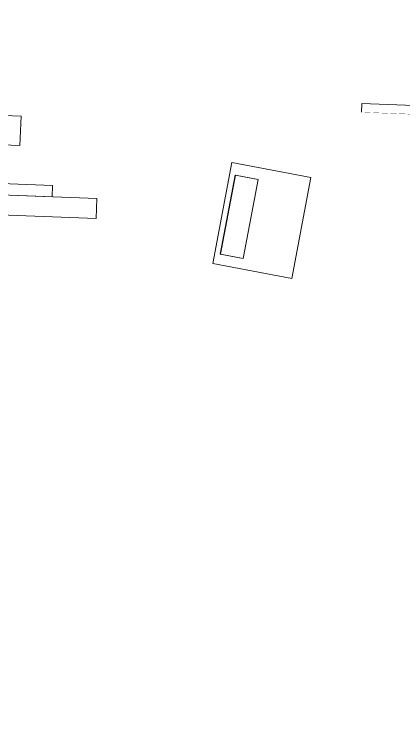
# Model space of a CAD drawing. Header units: millimetres. Extents: x 17924 to 83548, y -4690 to 56252.
# Drawn here: x 69841 to 70712, y 18962 to 20551 of the extents above; entities that cross this region are included whole.
import ezdxf

# ---------------------------------------------------------------- set-up
doc = ezdxf.new("R2010")
doc.units = ezdxf.units.MM
doc.header["$MEASUREMENT"] = 0
for name, color, linetype, lineweight in [('FURN-FILE', 211, 'Continuous', 0), ('FURN-STOR', 213, 'Continuous', 0), ('FURN-WKST', 42, 'Continuous', 13), ('FURN-WKST-SCRN', 92, 'Continuous', 13)]:
    doc.layers.add(name, color=color, linetype=linetype, lineweight=lineweight)

# ---------------------------------------------------------------- blocks, each defined once
blk = doc.blocks.new('*U325')
at = {"color": 0, "linetype": 'ByBlock', "lineweight": -2}
blk.add_wipeout([(-903.1903323073348, -65.17210588034504), (-887.7446711557859, 334.52957231422624), (910.9133117798483, 265.023579532477), (895.4676506283139, -134.67809866205425)], dxfattribs=at)
blk = doc.blocks.new('Spine 1800x400_20')
at = {"color": 0, "linetype": 'ByBlock', "lineweight": -2, "extrusion": (0, 0, -1), "rotation": 2.212849044904996}
blk.add_blockref('*U325', (-900.0000621421932, 100.0019586063063), dxfattribs=at)
blk = doc.blocks.new('*U327')
at = {"color": 0, "linetype": 'ByBlock', "lineweight": -2}
blk.add_wipeout([(-903.1903323073348, -65.17210588034504), (-887.7446711557859, 334.52957231422647), (910.9133117798633, 265.023579532477), (895.467650628329, -134.67809866205425)], dxfattribs=at)
at = {"color": 0, "linetype": 'ByBlock', "lineweight": -2, "flags": 128}
blk.add_lwpolyline([(-883.2047982232907, -65.94441189898862), (-882.4325096080429, -45.95932820405869), (-23.07391072463361, -79.1677386625961), (-23.84619933995418, -99.15282235755512), (-883.2047982232907, -65.94441189898862)], close=True, dxfattribs=at)
blk = doc.blocks.new('Spine 1800x400_21')
at = {"color": 0, "linetype": 'ByBlock', "lineweight": -2, "extrusion": (0, 0, -1), "rotation": 2.212849044904996}
blk.add_blockref('*U327', (-900.0000621421932, 100.0019586063063), dxfattribs=at)
blk = doc.blocks.new('ws 2400_11')
at = {"color": 0, "linetype": 'ByBlock', "lineweight": -2}
blk.add_wipeout([(-0.0008488859311910346, 749.9999999995234), (2400.002431522458, 750.0027164382338), (2400.003280408404, 0.0027164387104221532), (-1.4551915228366852e-11, 0)], dxfattribs=at)
blk = doc.blocks.new('ws 2400_12')
at = {"color": 0, "linetype": 'ByBlock', "lineweight": -2}
blk.add_wipeout([(-0.0008488859166391194, 749.99999999952), (2400.0024315224873, 750.00271643823), (2400.0032804084185, 0.0027164387065568008), (0, 0)], dxfattribs=at)
blk = doc.blocks.new('wrk_62')
at = {"color": 0, "linetype": 'Continuous', "lineweight": 0}
blk.add_wipeout([(1699.99847200427, 1350.0019241405898), (1249.998472004532, 1350.0014148090231), (1249.9991511132682, 750.0014148093906), (1699.9991511129917, 750.00192414095)], dxfattribs=at).dxf.layer = 'FURN-FILE'
at = {"color": 0}
blk.add_wipeout([(1249.9984720045325, 1350.0014148090231), (1699.9991511129922, 1350.0014148090268), (1699.9991511129922, 750.00192414095), (1249.998472004518, 750.0019241409536)], dxfattribs=at).dxf.layer = 'FURN-STOR'
blk = doc.blocks.new('*U803')
at = {"color": 0, "linetype": 'ByBlock', "lineweight": -2, "flags": 128}
for points in [[(3.637875235301181, 105.9297435535409), (229.6395514689575, 63.21836622043338), (196.2132561646868, -113.6525108320202), (-29.78842006887135, -70.94113349883992), (3.637875235301181, 105.9297435535409)], [(-1.817887515910115, -63.13799520101747), (175.1252945630767, -96.57795521483058), (184.7994481938949, -45.38843445452221), (7.856266114842583, -11.94847444068), (-1.817887515910115, -63.13799520101747)], [(-1.579579557292163, -63.57354827158269), (175.4262480723737, -96.68030883686151), (185.0040073696655, -45.47266476888035), (7.998179740017804, -12.3659042037325), (-1.579579557292163, -63.57354827158269)]]:
    blk.add_lwpolyline(points, close=True, dxfattribs=at)
blk = doc.blocks.new('*U807')
at = {"color": 0, "linetype": 'ByBlock', "lineweight": -2}
for p, q in [((-77.35046026017517, 248.960846757851), (-77.92972024992196, 233.9718910321244)), ((7.036208975518093, 245.6996575159283), (-77.35046026017517, 248.960846757851)), ((6.456948985713097, 230.7107017902017), (-77.92972024992196, 233.9718910321244)), ((-95.50056195679645, -220.6919439464691), (-96.07982194657234, -235.6808996721375)), ((-11.11389272112865, -223.9531331883336), (-95.50056195679645, -220.6919439464691)), ((-11.69315271090454, -238.9420889140019), (-96.07982194657234, -235.6808996721375))]:
    blk.add_line(p, q, dxfattribs=at)
at = {"color": 0, "linetype": 'ByBlock', "lineweight": -2, "extrusion": (0, 0, -1), "flags": 128}
for points in [[(-80.38760173231276, 460.5289075269247), (-63.00983924708999, 10.86119856245932), (-107.9767064242405, 9.123418593080714), (-125.3544689094961, 458.7911275575752), (-80.38760173231276, 460.5289075269247)], [(-76.5258870413054, 360.6030174418702), (-66.87155390752014, 110.7870886487217), (-41.88996103138925, 111.7525219650415), (-51.54429416520361, 361.5684507581755), (-76.5258870413054, 360.6030174418702)], [(103.4398813457701, 291.2290568659664), (37.70445010518233, 288.6886593942181), (41.46800191511647, 191.3028353341506), (107.2034331556788, 193.8432328058843), (103.4398813457701, 291.2290568659664)], [(-47.19984427113377, 249.1512827838305), (-46.23441092546273, 224.1696899393428), (-6.263862322444766, 225.7143832149886), (-7.229295638757321, 250.6959760910831), (-47.19984427113377, 249.1512827838305)], [(-62.23750003566238, -9.12388317726436), (-44.8597375504105, -458.791592141788), (-89.82660472747375, -460.5293721111229), (-107.204367213053, -10.86166314667207), (-62.23750003566238, -9.12388317726436)], [(-58.37578534468412, -109.0497732624062), (-48.72145221087339, -358.8657020554965), (-23.73985933476797, -357.9002687391767), (-33.39419246852412, -108.0843399460573), (-58.37578534468412, -109.0497732624062)], [(121.5899830423878, -178.42373383831), (55.85455180179997, -180.9641313100001), (59.61810361176322, -278.3499553700822), (125.353534852351, -275.8095578984066), (121.5899830423878, -178.42373383831)], [(-29.04974257448339, -220.5015079204022), (-28.08430922881234, -245.4831007648754), (11.88623937417287, -243.9384074892296), (10.92080605786032, -218.9568146130914), (-29.04974257448339, -220.5015079204022)]]:
    blk.add_lwpolyline(points, close=True, dxfattribs=at)
blk = doc.blocks.new('wrk_63')
at = {"layer": 'FURN-FILE', "color": 0, "linetype": 'Continuous', "lineweight": 0, "extrusion": (0, 0, -1), "rotation": 92.21292925001441}
blk.add_blockref('*U803', (-1426.936658187187, 150.2067273224457), dxfattribs=at)
at = {"layer": 'FURN-FILE', "color": 0, "linetype": 'Continuous', "lineweight": 0, "rotation": 92.21320400544748}
blk.add_blockref('*U807', (599.7811701462051, 152.5824639066705), dxfattribs=at)
at = {"color": 0, "linetype": 'Continuous', "lineweight": 0}
blk.add_wipeout([(1699.9984720042996, 1350.0019241405898), (1249.998472004547, 1350.0014148090231), (1249.9991511132687, 750.0014148093869), (1699.9991511129922, 750.00192414095)], dxfattribs=at).dxf.layer = 'FURN-FILE'
at = {"color": 0}
blk.add_wipeout([(1249.9984720045466, 1350.0014148090231), (1699.9991511129917, 1350.0014148090231), (1699.9991511129917, 750.00192414095), (1249.998472004532, 750.00192414095)], dxfattribs=at).dxf.layer = 'FURN-STOR'

msp = doc.modelspace()

# ---------------------------------------------------------------- block references
at = {"layer": 'FURN-WKST-SCRN', "extrusion": (0, 0, -1), "rotation": 2.213139155339487}
msp.add_blockref('Spine 1800x400_20', (-70591.7541211649, 20332.5404513004), dxfattribs=at)

# ---------------------------------------------------------------- next in the draw order: block references
msp.add_blockref('Spine 1800x400_21', (-72396.0630365225, 20262.8115133401), dxfattribs=at)

# ---------------------------------------------------------------- next in the draw order: block references
at = {"layer": 'FURN-WKST', "rotation": 177.7868608446605}
msp.add_blockref('ws 2400_11', (72390.41682643518, 20263.02923282621), dxfattribs=at)

# ---------------------------------------------------------------- next in the draw order: block references
at = {"layer": 'FURN-FILE', "linetype": 'Continuous', "lineweight": 0, "rotation": 177.7868608446605}
msp.add_blockref('wrk_62', (72390.41682643518, 20263.02923282621), dxfattribs=at)
at = {"layer": 'FURN-WKST', "rotation": 177.7868608446605}
msp.add_blockref('ws 2400_12', (69992.20363480884, 20355.7073504578), dxfattribs=at)

# ---------------------------------------------------------------- next in the draw order: block references
at = {"layer": 'FURN-FILE', "linetype": 'Continuous', "lineweight": 0, "extrusion": (0, 0, -1), "rotation": 182.2131391553395}
msp.add_blockref('wrk_63', (-68978.80916452277, 20394.8734957335), dxfattribs=at)

doc.saveas('drawing.dxf')
